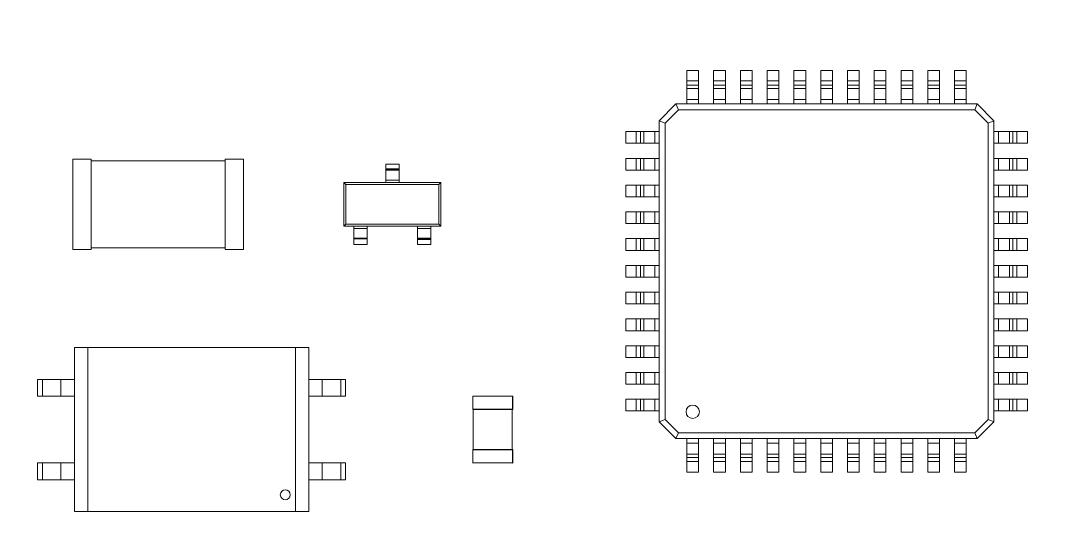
# Model space of a CAD drawing. Header units: millimetres. Extents: x 77 to 206, y 51 to 135.
# Drawn here: x 100.79 to 116.09, y 63.09 to 70.72 of the extents above; entities that cross this region are included whole.
import ezdxf

# ---------------------------------------------------------------- set-up
doc = ezdxf.new("R2010")
doc.units = ezdxf.units.MM

msp = doc.modelspace()

# ---------------------------------------------------------------- hatches: boundary and pattern name
at = {"linetype": 'Continuous', "lineweight": 0}
h = msp.add_hatch(dxfattribs=at)
h.set_pattern_fill('ANSI38', style=0)
edge = h.paths.add_edge_path(flags=0)
edge.add_line((107.849, 95.968), (77.099, 95.968))
edge.add_line((77.099, 95.968), (77.099, 50.968))
edge.add_line((77.099, 50.968), (138.599, 50.968))
edge.add_line((138.599, 50.968), (138.599, 65.877))
edge.add_spline(control_points=[(138.599, 65.877), (138.362, 66.357), (138.112, 66.838), (137.849, 67.319)], knot_values=[0.64695, 0.64695, 0.64695, 0.64695, 0.653933, 0.653933, 0.653933, 0.653933], weights=[1, 1, 1, 1], degree=3, periodic=0)
edge.add_line((137.849, 67.319), (137.849, 54.29))
edge.add_arc((136.349, 52.968), 2, 41.4096, 218.6822)
edge.add_line((134.787, 51.718), (80.91, 51.718))
edge.add_arc((79.349, 52.968), 2, 321.3178, 498.5904)
edge.add_line((77.849, 54.29), (77.849, 92.645))
edge.add_arc((79.349, 93.968), 2, 221.4096, 398.6822)
edge.add_line((80.91, 95.218), (109.041, 95.218))
edge.add_spline(control_points=[(109.041, 95.218), (108.645, 95.47), (108.247, 95.72), (107.849, 95.968)], knot_values=[0.797767, 0.797767, 0.797767, 0.797767, 0.802379, 0.802379, 0.802379, 0.802379], weights=[1, 1, 1, 1], degree=3, periodic=0)
edge = h.paths.add_edge_path(flags=0)
edge.add_arc((79.349, 93.968), 0.8, 0, 360)
edge = h.paths.add_edge_path(flags=0)
edge.add_arc((136.349, 52.968), 0.8, 0, 360)
edge = h.paths.add_edge_path(flags=0)
edge.add_arc((79.349, 52.968), 0.8, 0, 360)

# ---------------------------------------------------------------- linework, layer by layer
at = {"color": 7, "linetype": 'Continuous', "lineweight": 15}
for p, q in [((110.924, 69.968), (110.749, 69.968)), ((110.749, 69.812), (110.749, 69.968)), ((110.924, 69.812), (110.924, 69.968)), ((111.324, 69.968), (111.149, 69.968)), ((111.149, 69.812), (111.149, 69.968)), ((111.324, 69.812), (111.324, 69.968)), ((111.724, 69.968), (111.549, 69.968)), ((111.549, 69.812), (111.549, 69.968)), ((111.724, 69.812), (111.724, 69.968)), ((112.124, 69.968), (111.949, 69.968)), ((111.949, 69.812), (111.949, 69.968)), ((112.124, 69.812), (112.124, 69.968)), ((112.524, 69.968), (112.349, 69.968)), ((112.349, 69.812), (112.349, 69.968)), ((112.524, 69.812), (112.524, 69.968)), ((112.924, 69.968), (112.749, 69.968)), ((112.749, 69.812), (112.749, 69.968)), ((112.924, 69.812), (112.924, 69.968)), ((113.324, 69.968), (113.149, 69.968)), ((113.149, 69.812), (113.149, 69.968)), ((113.324, 69.812), (113.324, 69.968)), ((113.724, 69.968), (113.549, 69.968)), ((113.549, 69.812), (113.549, 69.968)), ((113.724, 69.812), (113.724, 69.968)), ((114.124, 69.968), (113.949, 69.968)), ((113.949, 69.812), (113.949, 69.968)), ((114.124, 69.812), (114.124, 69.968)), ((114.524, 69.968), (114.349, 69.968)), ((114.349, 69.812), (114.349, 69.968)), ((114.524, 69.812), (114.524, 69.968)), ((114.924, 69.968), (114.749, 69.968)), ((114.749, 69.812), (114.749, 69.968)), ((114.924, 69.812), (114.924, 69.968)), ((110.924, 69.812), (110.749, 69.812)), ((110.749, 69.749), (110.749, 69.812)), ((110.924, 69.749), (110.924, 69.812)), ((111.324, 69.812), (111.149, 69.812)), ((111.149, 69.749), (111.149, 69.812)), ((111.324, 69.749), (111.324, 69.812)), ((111.724, 69.812), (111.549, 69.812)), ((111.549, 69.749), (111.549, 69.812)), ((111.724, 69.749), (111.724, 69.812)), ((112.124, 69.812), (111.949, 69.812)), ((111.949, 69.749), (111.949, 69.812)), ((112.124, 69.749), (112.124, 69.812)), ((112.524, 69.812), (112.349, 69.812)), ((112.349, 69.749), (112.349, 69.812)), ((112.524, 69.749), (112.524, 69.812)), ((112.924, 69.812), (112.749, 69.812)), ((112.749, 69.749), (112.749, 69.812)), ((112.924, 69.749), (112.924, 69.812)), ((113.324, 69.812), (113.149, 69.812)), ((113.149, 69.749), (113.149, 69.812)), ((113.324, 69.749), (113.324, 69.812)), ((113.724, 69.812), (113.549, 69.812)), ((113.549, 69.749), (113.549, 69.812)), ((113.724, 69.749), (113.724, 69.812)), ((114.124, 69.812), (113.949, 69.812)), ((113.949, 69.749), (113.949, 69.812)), ((114.124, 69.749), (114.124, 69.812)), ((114.524, 69.812), (114.349, 69.812)), ((114.349, 69.749), (114.349, 69.812)), ((114.524, 69.749), (114.524, 69.812)), ((114.924, 69.812), (114.749, 69.812)), ((114.749, 69.749), (114.749, 69.812)), ((114.924, 69.749), (114.924, 69.812)), ((110.924, 69.749), (110.749, 69.749)), ((110.749, 69.699), (110.749, 69.749)), ((110.924, 69.699), (110.749, 69.699)), ((110.749, 69.536), (110.749, 69.699)), ((110.924, 69.699), (110.924, 69.749)), ((110.924, 69.536), (110.924, 69.699)), ((111.324, 69.749), (111.149, 69.749)), ((111.149, 69.699), (111.149, 69.749)), ((111.324, 69.699), (111.149, 69.699)), ((111.149, 69.536), (111.149, 69.699)), ((111.324, 69.699), (111.324, 69.749)), ((111.324, 69.536), (111.324, 69.699)), ((111.724, 69.749), (111.549, 69.749)), ((111.549, 69.699), (111.549, 69.749)), ((111.724, 69.699), (111.549, 69.699)), ((111.549, 69.536), (111.549, 69.699)), ((111.724, 69.699), (111.724, 69.749)), ((111.724, 69.536), (111.724, 69.699)), ((112.124, 69.749), (111.949, 69.749)), ((111.949, 69.699), (111.949, 69.749)), ((112.124, 69.699), (111.949, 69.699)), ((111.949, 69.536), (111.949, 69.699)), ((112.124, 69.699), (112.124, 69.749)), ((112.124, 69.536), (112.124, 69.699)), ((112.524, 69.749), (112.349, 69.749)), ((112.349, 69.699), (112.349, 69.749)), ((112.524, 69.699), (112.349, 69.699)), ((112.349, 69.536), (112.349, 69.699)), ((112.524, 69.699), (112.524, 69.749)), ((112.524, 69.536), (112.524, 69.699)), ((112.924, 69.749), (112.749, 69.749)), ((112.749, 69.699), (112.749, 69.749)), ((112.924, 69.699), (112.749, 69.699)), ((112.749, 69.536), (112.749, 69.699)), ((112.924, 69.699), (112.924, 69.749)), ((112.924, 69.536), (112.924, 69.699)), ((113.324, 69.749), (113.149, 69.749)), ((113.149, 69.699), (113.149, 69.749)), ((113.324, 69.699), (113.149, 69.699)), ((113.149, 69.536), (113.149, 69.699)), ((113.324, 69.699), (113.324, 69.749)), ((113.324, 69.536), (113.324, 69.699)), ((113.724, 69.749), (113.549, 69.749)), ((113.549, 69.699), (113.549, 69.749)), ((113.724, 69.699), (113.549, 69.699)), ((113.549, 69.536), (113.549, 69.699)), ((113.724, 69.699), (113.724, 69.749)), ((113.724, 69.536), (113.724, 69.699)), ((114.124, 69.749), (113.949, 69.749)), ((113.949, 69.699), (113.949, 69.749)), ((114.124, 69.699), (113.949, 69.699)), ((113.949, 69.536), (113.949, 69.699)), ((114.124, 69.699), (114.124, 69.749)), ((114.124, 69.536), (114.124, 69.699)), ((114.524, 69.749), (114.349, 69.749)), ((114.349, 69.699), (114.349, 69.749)), ((114.524, 69.699), (114.349, 69.699)), ((114.349, 69.536), (114.349, 69.699)), ((114.524, 69.699), (114.524, 69.749)), ((114.524, 69.536), (114.524, 69.699)), ((114.924, 69.749), (114.749, 69.749)), ((114.749, 69.699), (114.749, 69.749)), ((114.924, 69.699), (114.749, 69.699)), ((114.749, 69.536), (114.749, 69.699)), ((114.924, 69.699), (114.924, 69.749)), ((114.924, 69.536), (114.924, 69.699)), ((110.336, 69.218), (110.586, 69.468)), ((110.622, 69.381), (110.586, 69.468)), ((110.586, 69.468), (115.086, 69.468)), ((110.924, 69.536), (110.749, 69.536)), ((110.749, 69.468), (110.749, 69.536)), ((110.924, 69.468), (110.924, 69.536)), ((111.324, 69.536), (111.149, 69.536)), ((111.149, 69.468), (111.149, 69.536)), ((111.324, 69.468), (111.324, 69.536)), ((111.724, 69.536), (111.549, 69.536)), ((111.549, 69.468), (111.549, 69.536)), ((111.724, 69.468), (111.724, 69.536)), ((112.124, 69.536), (111.949, 69.536)), ((111.949, 69.468), (111.949, 69.536)), ((112.124, 69.468), (112.124, 69.536)), ((112.524, 69.536), (112.349, 69.536)), ((112.349, 69.468), (112.349, 69.536)), ((112.524, 69.468), (112.524, 69.536)), ((112.924, 69.536), (112.749, 69.536)), ((112.749, 69.468), (112.749, 69.536)), ((112.924, 69.468), (112.924, 69.536)), ((113.324, 69.536), (113.149, 69.536)), ((113.149, 69.468), (113.149, 69.536)), ((113.324, 69.468), (113.324, 69.536)), ((113.724, 69.536), (113.549, 69.536)), ((113.549, 69.468), (113.549, 69.536)), ((113.724, 69.468), (113.724, 69.536)), ((114.124, 69.536), (113.949, 69.536)), ((113.949, 69.468), (113.949, 69.536)), ((114.124, 69.468), (114.124, 69.536)), ((114.524, 69.536), (114.349, 69.536)), ((114.349, 69.468), (114.349, 69.536)), ((114.524, 69.468), (114.524, 69.536)), ((114.924, 69.536), (114.749, 69.536)), ((114.749, 69.468), (114.749, 69.536)), ((114.924, 69.468), (114.924, 69.536)), ((115.05, 69.381), (115.086, 69.468)), ((115.086, 69.468), (115.336, 69.218)), ((110.622, 69.381), (110.423, 69.182)), ((115.05, 69.381), (110.622, 69.381)), ((115.25, 69.182), (115.05, 69.381)), ((110.423, 69.182), (110.336, 69.218)), ((110.336, 64.718), (110.336, 69.218)), ((110.423, 69.182), (110.423, 64.753)), ((115.336, 69.218), (115.25, 69.182)), ((115.25, 64.753), (115.25, 69.182)), ((115.336, 69.218), (115.336, 64.718)), ((109.836, 68.88), (109.836, 69.055)), ((109.992, 69.055), (109.836, 69.055)), ((109.992, 68.88), (109.992, 69.055)), ((110.054, 69.055), (109.992, 69.055)), ((110.054, 68.88), (110.054, 69.055)), ((110.104, 69.055), (110.054, 69.055)), ((110.104, 68.88), (110.104, 69.055)), ((110.268, 69.055), (110.104, 69.055)), ((110.268, 68.88), (110.268, 69.055)), ((110.336, 69.055), (110.268, 69.055)), ((115.336, 69.055), (115.404, 69.055)), ((115.404, 68.88), (115.404, 69.055)), ((115.404, 69.055), (115.568, 69.055)), ((115.568, 68.88), (115.568, 69.055)), ((115.568, 69.055), (115.618, 69.055)), ((115.618, 68.88), (115.618, 69.055)), ((115.618, 69.055), (115.681, 69.055)), ((115.681, 68.88), (115.681, 69.055)), ((115.681, 69.055), (115.836, 69.055)), ((115.836, 68.88), (115.836, 69.055)), ((109.992, 68.88), (109.836, 68.88)), ((110.054, 68.88), (109.992, 68.88)), ((110.104, 68.88), (110.054, 68.88)), ((110.268, 68.88), (110.104, 68.88)), ((110.336, 68.88), (110.268, 68.88)), ((115.336, 68.88), (115.404, 68.88)), ((115.404, 68.88), (115.568, 68.88)), ((115.568, 68.88), (115.618, 68.88)), ((115.618, 68.88), (115.681, 68.88)), ((115.681, 68.88), (115.836, 68.88)), ((101.849, 68.643), (101.574, 68.643)), ((101.574, 67.293), (101.574, 68.643)), ((101.849, 67.293), (101.849, 68.643)), ((103.849, 68.618), (101.849, 68.618)), ((104.124, 68.643), (103.849, 68.643)), ((103.849, 68.643), (103.849, 67.293)), ((104.124, 68.643), (104.124, 67.293)), ((106.449, 68.568), (106.249, 68.568)), ((106.249, 68.5), (106.249, 68.568)), ((106.449, 68.5), (106.449, 68.568)), ((109.836, 68.48), (109.836, 68.655)), ((109.992, 68.655), (109.836, 68.655)), ((109.992, 68.48), (109.992, 68.655)), ((110.054, 68.655), (109.992, 68.655)), ((110.054, 68.48), (110.054, 68.655)), ((110.104, 68.655), (110.054, 68.655)), ((110.104, 68.48), (110.104, 68.655)), ((110.268, 68.655), (110.104, 68.655)), ((110.268, 68.48), (110.268, 68.655)), ((110.336, 68.655), (110.268, 68.655)), ((115.336, 68.655), (115.404, 68.655)), ((115.404, 68.48), (115.404, 68.655)), ((115.404, 68.655), (115.568, 68.655)), ((115.568, 68.48), (115.568, 68.655)), ((115.568, 68.655), (115.618, 68.655)), ((115.618, 68.48), (115.618, 68.655)), ((115.618, 68.655), (115.681, 68.655)), ((115.681, 68.48), (115.681, 68.655)), ((115.681, 68.655), (115.836, 68.655)), ((115.836, 68.48), (115.836, 68.655)), ((106.249, 68.5), (106.449, 68.5)), ((106.249, 68.49), (106.249, 68.5)), ((106.449, 68.49), (106.249, 68.49)), ((106.249, 68.477), (106.249, 68.49)), ((106.449, 68.477), (106.249, 68.477)), ((106.249, 68.33), (106.249, 68.477)), ((106.449, 68.5), (106.449, 68.49)), ((106.449, 68.477), (106.449, 68.49)), ((106.449, 68.33), (106.449, 68.477)), ((109.992, 68.48), (109.836, 68.48)), ((110.054, 68.48), (109.992, 68.48)), ((110.104, 68.48), (110.054, 68.48)), ((110.268, 68.48), (110.104, 68.48)), ((110.336, 68.48), (110.268, 68.48)), ((115.336, 68.48), (115.404, 68.48)), ((115.404, 68.48), (115.568, 68.48)), ((115.568, 68.48), (115.618, 68.48)), ((115.618, 68.48), (115.681, 68.48)), ((115.681, 68.48), (115.836, 68.48)), ((105.624, 67.643), (105.624, 68.293)), ((105.654, 68.262), (105.624, 68.293)), ((105.624, 68.293), (107.074, 68.293)), ((105.654, 68.262), (105.654, 67.673)), ((107.043, 68.262), (105.654, 68.262)), ((106.449, 68.33), (106.249, 68.33)), ((106.249, 68.293), (106.249, 68.33)), ((106.449, 68.293), (106.449, 68.33)), ((107.043, 68.262), (107.074, 68.293)), ((107.043, 67.673), (107.043, 68.262)), ((107.074, 68.293), (107.074, 67.643)), ((109.836, 68.08), (109.836, 68.255)), ((109.992, 68.255), (109.836, 68.255)), ((109.992, 68.08), (109.992, 68.255)), ((110.054, 68.255), (109.992, 68.255)), ((110.054, 68.08), (110.054, 68.255)), ((110.104, 68.255), (110.054, 68.255)), ((110.104, 68.08), (110.104, 68.255)), ((110.268, 68.255), (110.104, 68.255)), ((110.268, 68.08), (110.268, 68.255)), ((110.336, 68.255), (110.268, 68.255)), ((115.336, 68.255), (115.404, 68.255)), ((115.404, 68.08), (115.404, 68.255)), ((115.404, 68.255), (115.568, 68.255)), ((115.568, 68.08), (115.568, 68.255)), ((115.568, 68.255), (115.618, 68.255)), ((115.618, 68.08), (115.618, 68.255)), ((115.618, 68.255), (115.681, 68.255)), ((115.681, 68.08), (115.681, 68.255)), ((115.681, 68.255), (115.836, 68.255)), ((115.836, 68.08), (115.836, 68.255)), ((109.992, 68.08), (109.836, 68.08)), ((110.054, 68.08), (109.992, 68.08)), ((110.104, 68.08), (110.054, 68.08)), ((110.268, 68.08), (110.104, 68.08)), ((110.336, 68.08), (110.268, 68.08)), ((115.336, 68.08), (115.404, 68.08)), ((115.404, 68.08), (115.568, 68.08)), ((115.568, 68.08), (115.618, 68.08)), ((115.618, 68.08), (115.681, 68.08)), ((115.681, 68.08), (115.836, 68.08)), ((109.836, 67.68), (109.836, 67.855)), ((109.992, 67.855), (109.836, 67.855)), ((109.992, 67.68), (109.992, 67.855)), ((110.054, 67.855), (109.992, 67.855)), ((110.054, 67.68), (110.054, 67.855)), ((110.104, 67.855), (110.054, 67.855)), ((110.104, 67.68), (110.104, 67.855)), ((110.268, 67.855), (110.104, 67.855)), ((110.268, 67.68), (110.268, 67.855)), ((110.336, 67.855), (110.268, 67.855)), ((115.336, 67.855), (115.404, 67.855)), ((115.404, 67.68), (115.404, 67.855)), ((115.404, 67.855), (115.568, 67.855)), ((115.568, 67.68), (115.568, 67.855)), ((115.568, 67.855), (115.618, 67.855)), ((115.618, 67.68), (115.618, 67.855)), ((115.618, 67.855), (115.681, 67.855)), ((115.681, 67.68), (115.681, 67.855)), ((115.681, 67.855), (115.836, 67.855)), ((115.836, 67.68), (115.836, 67.855)), ((105.624, 67.643), (105.654, 67.673)), ((107.074, 67.643), (105.624, 67.643)), ((105.654, 67.673), (107.043, 67.673)), ((105.774, 67.643), (105.774, 67.609)), ((105.974, 67.643), (105.974, 67.609)), ((106.724, 67.643), (106.724, 67.609)), ((106.924, 67.643), (106.924, 67.609)), ((107.074, 67.643), (107.043, 67.673)), ((109.992, 67.68), (109.836, 67.68)), ((110.054, 67.68), (109.992, 67.68)), ((110.104, 67.68), (110.054, 67.68)), ((110.268, 67.68), (110.104, 67.68)), ((110.336, 67.68), (110.268, 67.68)), ((115.336, 67.68), (115.404, 67.68)), ((115.404, 67.68), (115.568, 67.68)), ((115.568, 67.68), (115.618, 67.68)), ((115.618, 67.68), (115.681, 67.68)), ((115.681, 67.68), (115.836, 67.68)), ((105.774, 67.609), (105.974, 67.609)), ((105.774, 67.609), (105.774, 67.46)), ((105.974, 67.609), (105.974, 67.46)), ((106.924, 67.609), (106.724, 67.609)), ((106.724, 67.609), (106.724, 67.46)), ((106.924, 67.609), (106.924, 67.46)), ((105.774, 67.46), (105.974, 67.46)), ((105.774, 67.46), (105.774, 67.451)), ((105.774, 67.451), (105.974, 67.451)), ((105.774, 67.451), (105.774, 67.368)), ((105.774, 67.368), (105.974, 67.368)), ((105.974, 67.46), (105.974, 67.451)), ((105.974, 67.451), (105.974, 67.368)), ((106.924, 67.46), (106.724, 67.46)), ((106.724, 67.46), (106.724, 67.452)), ((106.724, 67.452), (106.924, 67.452)), ((106.724, 67.442), (106.724, 67.452)), ((106.924, 67.442), (106.724, 67.442)), ((106.724, 67.442), (106.724, 67.368)), ((106.924, 67.368), (106.724, 67.368)), ((106.924, 67.46), (106.924, 67.452)), ((106.924, 67.452), (106.924, 67.442)), ((106.924, 67.442), (106.924, 67.368)), ((109.836, 67.28), (109.836, 67.455)), ((109.992, 67.455), (109.836, 67.455)), ((109.992, 67.28), (109.992, 67.455)), ((110.054, 67.455), (109.992, 67.455)), ((110.054, 67.28), (110.054, 67.455)), ((110.104, 67.455), (110.054, 67.455)), ((110.104, 67.28), (110.104, 67.455)), ((110.268, 67.455), (110.104, 67.455)), ((110.268, 67.28), (110.268, 67.455)), ((110.336, 67.455), (110.268, 67.455)), ((115.336, 67.455), (115.404, 67.455)), ((115.404, 67.28), (115.404, 67.455)), ((115.404, 67.455), (115.568, 67.455)), ((115.568, 67.28), (115.568, 67.455)), ((115.568, 67.455), (115.618, 67.455)), ((115.618, 67.28), (115.618, 67.455)), ((115.618, 67.455), (115.681, 67.455)), ((115.681, 67.28), (115.681, 67.455)), ((115.681, 67.455), (115.836, 67.455)), ((115.836, 67.28), (115.836, 67.455)), ((101.574, 67.293), (101.849, 67.293)), ((101.849, 67.318), (103.849, 67.318)), ((103.849, 67.293), (104.124, 67.293)), ((109.992, 67.28), (109.836, 67.28)), ((110.054, 67.28), (109.992, 67.28)), ((110.104, 67.28), (110.054, 67.28)), ((110.268, 67.28), (110.104, 67.28)), ((110.336, 67.28), (110.268, 67.28)), ((115.336, 67.28), (115.404, 67.28)), ((115.404, 67.28), (115.568, 67.28)), ((115.568, 67.28), (115.618, 67.28)), ((115.618, 67.28), (115.681, 67.28)), ((115.681, 67.28), (115.836, 67.28)), ((109.836, 66.88), (109.836, 67.055)), ((109.992, 67.055), (109.836, 67.055)), ((109.992, 66.88), (109.992, 67.055)), ((110.054, 67.055), (109.992, 67.055)), ((110.054, 66.88), (110.054, 67.055)), ((110.104, 67.055), (110.054, 67.055)), ((110.104, 66.88), (110.104, 67.055)), ((110.268, 67.055), (110.104, 67.055)), ((110.268, 66.88), (110.268, 67.055)), ((110.336, 67.055), (110.268, 67.055)), ((115.336, 67.055), (115.404, 67.055)), ((115.404, 66.88), (115.404, 67.055)), ((115.404, 67.055), (115.568, 67.055)), ((115.568, 66.88), (115.568, 67.055)), ((115.568, 67.055), (115.618, 67.055)), ((115.618, 66.88), (115.618, 67.055)), ((115.618, 67.055), (115.681, 67.055)), ((115.681, 66.88), (115.681, 67.055)), ((115.681, 67.055), (115.836, 67.055)), ((115.836, 66.88), (115.836, 67.055)), ((109.992, 66.88), (109.836, 66.88)), ((110.054, 66.88), (109.992, 66.88)), ((110.104, 66.88), (110.054, 66.88)), ((110.268, 66.88), (110.104, 66.88)), ((110.336, 66.88), (110.268, 66.88)), ((115.336, 66.88), (115.404, 66.88)), ((115.404, 66.88), (115.568, 66.88)), ((115.568, 66.88), (115.618, 66.88)), ((115.618, 66.88), (115.681, 66.88)), ((115.681, 66.88), (115.836, 66.88)), ((109.836, 66.48), (109.836, 66.655)), ((109.992, 66.655), (109.836, 66.655)), ((109.992, 66.48), (109.992, 66.655)), ((110.054, 66.655), (109.992, 66.655)), ((110.054, 66.48), (110.054, 66.655)), ((110.104, 66.655), (110.054, 66.655)), ((110.104, 66.48), (110.104, 66.655)), ((110.268, 66.655), (110.104, 66.655)), ((110.268, 66.48), (110.268, 66.655)), ((110.336, 66.655), (110.268, 66.655)), ((115.336, 66.655), (115.404, 66.655)), ((115.404, 66.48), (115.404, 66.655)), ((115.404, 66.655), (115.568, 66.655)), ((115.568, 66.48), (115.568, 66.655)), ((115.568, 66.655), (115.618, 66.655)), ((115.618, 66.48), (115.618, 66.655)), ((115.618, 66.655), (115.681, 66.655)), ((115.681, 66.48), (115.681, 66.655)), ((115.681, 66.655), (115.836, 66.655)), ((115.836, 66.48), (115.836, 66.655)), ((109.992, 66.48), (109.836, 66.48)), ((110.054, 66.48), (109.992, 66.48)), ((110.104, 66.48), (110.054, 66.48)), ((110.268, 66.48), (110.104, 66.48)), ((110.336, 66.48), (110.268, 66.48)), ((115.336, 66.48), (115.404, 66.48)), ((115.404, 66.48), (115.568, 66.48)), ((115.568, 66.48), (115.618, 66.48)), ((115.618, 66.48), (115.681, 66.48)), ((115.681, 66.48), (115.836, 66.48)), ((109.836, 66.08), (109.836, 66.255)), ((109.992, 66.255), (109.836, 66.255)), ((109.992, 66.08), (109.992, 66.255)), ((110.054, 66.255), (109.992, 66.255)), ((110.054, 66.08), (110.054, 66.255)), ((110.104, 66.255), (110.054, 66.255)), ((110.104, 66.08), (110.104, 66.255)), ((110.268, 66.255), (110.104, 66.255)), ((110.268, 66.08), (110.268, 66.255)), ((110.336, 66.255), (110.268, 66.255)), ((115.336, 66.255), (115.404, 66.255)), ((115.404, 66.08), (115.404, 66.255)), ((115.404, 66.255), (115.568, 66.255)), ((115.568, 66.08), (115.568, 66.255)), ((115.568, 66.255), (115.618, 66.255)), ((115.618, 66.08), (115.618, 66.255)), ((115.618, 66.255), (115.681, 66.255)), ((115.681, 66.08), (115.681, 66.255)), ((115.681, 66.255), (115.836, 66.255)), ((115.836, 66.08), (115.836, 66.255)), ((109.992, 66.08), (109.836, 66.08)), ((110.054, 66.08), (109.992, 66.08)), ((110.104, 66.08), (110.054, 66.08)), ((110.268, 66.08), (110.104, 66.08)), ((110.336, 66.08), (110.268, 66.08)), ((115.336, 66.08), (115.404, 66.08)), ((115.404, 66.08), (115.568, 66.08)), ((115.568, 66.08), (115.618, 66.08)), ((115.618, 66.08), (115.681, 66.08)), ((115.681, 66.08), (115.836, 66.08)), ((101.599, 63.378), (101.599, 65.828)), ((101.599, 65.828), (101.799, 65.828)), ((101.799, 65.828), (101.799, 63.378)), ((104.899, 65.828), (101.799, 65.828)), ((104.899, 63.378), (104.899, 65.828)), ((104.899, 65.828), (105.099, 65.828)), ((105.099, 65.828), (105.099, 63.378)), ((109.836, 65.68), (109.836, 65.855)), ((109.992, 65.855), (109.836, 65.855)), ((109.992, 65.68), (109.992, 65.855)), ((110.054, 65.855), (109.992, 65.855)), ((110.054, 65.68), (110.054, 65.855)), ((110.104, 65.855), (110.054, 65.855)), ((110.104, 65.68), (110.104, 65.855)), ((110.268, 65.855), (110.104, 65.855)), ((110.268, 65.68), (110.268, 65.855)), ((110.336, 65.855), (110.268, 65.855)), ((115.336, 65.855), (115.404, 65.855)), ((115.404, 65.68), (115.404, 65.855)), ((115.404, 65.855), (115.568, 65.855)), ((115.568, 65.68), (115.568, 65.855)), ((115.568, 65.855), (115.618, 65.855)), ((115.618, 65.68), (115.618, 65.855)), ((115.618, 65.855), (115.681, 65.855)), ((115.681, 65.68), (115.681, 65.855)), ((115.681, 65.855), (115.836, 65.855)), ((115.836, 65.68), (115.836, 65.855)), ((109.992, 65.68), (109.836, 65.68)), ((110.054, 65.68), (109.992, 65.68)), ((110.104, 65.68), (110.054, 65.68)), ((110.268, 65.68), (110.104, 65.68)), ((110.336, 65.68), (110.268, 65.68)), ((115.336, 65.68), (115.404, 65.68)), ((115.404, 65.68), (115.568, 65.68)), ((115.568, 65.68), (115.618, 65.68)), ((115.618, 65.68), (115.681, 65.68)), ((115.681, 65.68), (115.836, 65.68)), ((101.049, 65.353), (101.049, 65.103)), ((101.121, 65.353), (101.049, 65.353)), ((101.121, 65.353), (101.121, 65.103)), ((101.396, 65.353), (101.121, 65.353)), ((101.396, 65.353), (101.396, 65.103)), ((101.599, 65.353), (101.396, 65.353)), ((105.099, 65.353), (105.302, 65.353)), ((105.302, 65.353), (105.302, 65.103)), ((105.302, 65.353), (105.577, 65.353)), ((105.577, 65.103), (105.577, 65.353)), ((105.577, 65.353), (105.649, 65.353)), ((105.649, 65.353), (105.649, 65.103)), ((109.836, 65.28), (109.836, 65.455)), ((109.992, 65.455), (109.836, 65.455)), ((109.992, 65.28), (109.992, 65.455)), ((110.054, 65.455), (109.992, 65.455)), ((110.054, 65.28), (110.054, 65.455)), ((110.104, 65.455), (110.054, 65.455)), ((110.104, 65.28), (110.104, 65.455)), ((110.268, 65.455), (110.104, 65.455)), ((110.268, 65.28), (110.268, 65.455)), ((110.336, 65.455), (110.268, 65.455)), ((115.336, 65.455), (115.404, 65.455)), ((115.404, 65.28), (115.404, 65.455)), ((115.404, 65.455), (115.568, 65.455)), ((115.568, 65.28), (115.568, 65.455)), ((115.568, 65.455), (115.618, 65.455)), ((115.618, 65.28), (115.618, 65.455)), ((115.618, 65.455), (115.681, 65.455)), ((115.681, 65.28), (115.681, 65.455)), ((115.681, 65.455), (115.836, 65.455)), ((115.836, 65.28), (115.836, 65.455)), ((109.992, 65.28), (109.836, 65.28)), ((110.054, 65.28), (109.992, 65.28)), ((110.104, 65.28), (110.054, 65.28)), ((110.268, 65.28), (110.104, 65.28)), ((110.336, 65.28), (110.268, 65.28)), ((115.336, 65.28), (115.404, 65.28)), ((115.404, 65.28), (115.568, 65.28)), ((115.568, 65.28), (115.618, 65.28)), ((115.618, 65.28), (115.681, 65.28)), ((115.681, 65.28), (115.836, 65.28)), ((101.121, 65.103), (101.049, 65.103)), ((101.396, 65.103), (101.121, 65.103)), ((101.599, 65.103), (101.396, 65.103)), ((105.099, 65.103), (105.302, 65.103)), ((105.302, 65.103), (105.577, 65.103)), ((105.577, 65.103), (105.649, 65.103)), ((107.549, 64.905), (107.549, 65.1)), ((107.549, 65.1), (107.551, 65.1)), ((107.551, 65.1), (107.551, 65.103)), ((107.551, 65.103), (108.146, 65.103)), ((108.146, 65.1), (107.551, 65.1)), ((107.551, 65.1), (107.551, 64.905)), ((108.146, 65.1), (108.146, 65.103)), ((108.146, 65.1), (108.149, 65.1)), ((108.146, 64.905), (108.146, 65.1)), ((108.149, 65.1), (108.149, 64.905)), ((109.836, 64.88), (109.836, 65.055)), ((109.992, 65.055), (109.836, 65.055)), ((109.992, 64.88), (109.992, 65.055)), ((110.054, 65.055), (109.992, 65.055)), ((110.054, 64.88), (110.054, 65.055)), ((110.104, 65.055), (110.054, 65.055)), ((110.104, 64.88), (110.104, 65.055)), ((110.268, 65.055), (110.104, 65.055)), ((110.268, 64.88), (110.268, 65.055)), ((110.336, 65.055), (110.268, 65.055)), ((115.336, 65.055), (115.404, 65.055)), ((115.404, 64.88), (115.404, 65.055)), ((115.404, 65.055), (115.568, 65.055)), ((115.568, 64.88), (115.568, 65.055)), ((115.568, 65.055), (115.618, 65.055)), ((115.618, 64.88), (115.618, 65.055)), ((115.618, 65.055), (115.681, 65.055)), ((115.681, 64.88), (115.681, 65.055)), ((115.681, 65.055), (115.836, 65.055)), ((115.836, 64.88), (115.836, 65.055)), ((107.549, 64.905), (107.551, 64.905)), ((107.551, 64.903), (107.551, 64.905)), ((107.551, 64.905), (108.146, 64.905)), ((108.146, 64.903), (107.551, 64.903)), ((107.556, 64.303), (107.556, 64.903)), ((108.141, 64.903), (108.141, 64.303)), ((108.146, 64.905), (108.149, 64.905)), ((108.146, 64.903), (108.146, 64.905)), ((109.992, 64.88), (109.836, 64.88)), ((110.054, 64.88), (109.992, 64.88)), ((110.104, 64.88), (110.054, 64.88)), ((110.268, 64.88), (110.104, 64.88)), ((110.336, 64.88), (110.268, 64.88)), ((115.336, 64.88), (115.404, 64.88)), ((115.404, 64.88), (115.568, 64.88)), ((115.568, 64.88), (115.618, 64.88)), ((115.618, 64.88), (115.681, 64.88)), ((115.681, 64.88), (115.836, 64.88)), ((110.423, 64.753), (110.336, 64.718)), ((110.423, 64.753), (110.622, 64.554)), ((115.05, 64.554), (115.25, 64.753)), ((115.336, 64.718), (115.25, 64.753)), ((110.586, 64.468), (110.336, 64.718)), ((115.336, 64.718), (115.086, 64.468)), ((110.586, 64.468), (110.622, 64.554)), ((115.086, 64.468), (110.586, 64.468)), ((110.622, 64.554), (115.05, 64.554)), ((110.749, 64.468), (110.749, 64.399)), ((110.924, 64.468), (110.924, 64.399)), ((111.149, 64.468), (111.149, 64.399)), ((111.324, 64.468), (111.324, 64.399)), ((111.549, 64.468), (111.549, 64.399)), ((111.724, 64.468), (111.724, 64.399)), ((111.949, 64.468), (111.949, 64.399)), ((112.124, 64.468), (112.124, 64.399)), ((112.349, 64.468), (112.349, 64.399)), ((112.524, 64.468), (112.524, 64.399)), ((112.749, 64.468), (112.749, 64.399)), ((112.924, 64.468), (112.924, 64.399)), ((113.149, 64.468), (113.149, 64.399)), ((113.324, 64.468), (113.324, 64.399)), ((113.549, 64.468), (113.549, 64.399)), ((113.724, 64.468), (113.724, 64.399)), ((113.949, 64.468), (113.949, 64.399)), ((114.124, 64.468), (114.124, 64.399)), ((114.349, 64.468), (114.349, 64.399)), ((114.524, 64.468), (114.524, 64.399)), ((114.749, 64.468), (114.749, 64.399)), ((114.924, 64.468), (114.924, 64.399)), ((115.086, 64.468), (115.05, 64.554)), ((107.549, 64.105), (107.549, 64.3)), ((107.551, 64.3), (107.549, 64.3)), ((107.551, 64.3), (107.551, 64.303)), ((107.551, 64.303), (108.146, 64.303)), ((107.551, 64.3), (107.551, 64.105)), ((108.146, 64.3), (107.551, 64.3)), ((108.146, 64.3), (108.146, 64.303)), ((108.146, 64.105), (108.146, 64.3)), ((108.146, 64.3), (108.149, 64.3)), ((108.149, 64.3), (108.149, 64.105)), ((110.924, 64.399), (110.749, 64.399)), ((110.749, 64.399), (110.749, 64.236)), ((110.924, 64.399), (110.924, 64.236)), ((111.324, 64.399), (111.149, 64.399)), ((111.149, 64.399), (111.149, 64.236)), ((111.324, 64.399), (111.324, 64.236)), ((111.724, 64.399), (111.549, 64.399)), ((111.549, 64.399), (111.549, 64.236)), ((111.724, 64.399), (111.724, 64.236)), ((112.124, 64.399), (111.949, 64.399)), ((111.949, 64.399), (111.949, 64.236)), ((112.124, 64.399), (112.124, 64.236)), ((112.524, 64.399), (112.349, 64.399)), ((112.349, 64.399), (112.349, 64.236)), ((112.524, 64.399), (112.524, 64.236)), ((112.924, 64.399), (112.749, 64.399)), ((112.749, 64.399), (112.749, 64.236)), ((112.924, 64.399), (112.924, 64.236)), ((113.324, 64.399), (113.149, 64.399)), ((113.149, 64.399), (113.149, 64.236)), ((113.324, 64.399), (113.324, 64.236)), ((113.724, 64.399), (113.549, 64.399)), ((113.549, 64.399), (113.549, 64.236)), ((113.724, 64.399), (113.724, 64.236)), ((114.124, 64.399), (113.949, 64.399)), ((113.949, 64.399), (113.949, 64.236)), ((114.124, 64.399), (114.124, 64.236)), ((114.524, 64.399), (114.349, 64.399)), ((114.349, 64.399), (114.349, 64.236)), ((114.524, 64.399), (114.524, 64.236)), ((114.924, 64.399), (114.749, 64.399)), ((114.749, 64.399), (114.749, 64.236)), ((114.924, 64.399), (114.924, 64.236)), ((110.924, 64.236), (110.749, 64.236)), ((110.749, 64.236), (110.749, 64.186)), ((110.924, 64.186), (110.749, 64.186)), ((110.749, 64.186), (110.749, 64.123)), ((110.924, 64.123), (110.749, 64.123)), ((110.749, 64.123), (110.749, 63.968)), ((110.924, 64.236), (110.924, 64.186)), ((110.924, 64.186), (110.924, 64.123)), ((110.924, 64.123), (110.924, 63.968)), ((111.324, 64.236), (111.149, 64.236)), ((111.149, 64.236), (111.149, 64.186)), ((111.324, 64.186), (111.149, 64.186)), ((111.149, 64.186), (111.149, 64.123)), ((111.324, 64.123), (111.149, 64.123)), ((111.149, 64.123), (111.149, 63.968)), ((111.324, 64.236), (111.324, 64.186)), ((111.324, 64.186), (111.324, 64.123)), ((111.324, 64.123), (111.324, 63.968)), ((111.724, 64.236), (111.549, 64.236)), ((111.549, 64.236), (111.549, 64.186)), ((111.724, 64.186), (111.549, 64.186)), ((111.549, 64.186), (111.549, 64.123)), ((111.724, 64.123), (111.549, 64.123)), ((111.549, 64.123), (111.549, 63.968)), ((111.724, 64.236), (111.724, 64.186)), ((111.724, 64.186), (111.724, 64.123)), ((111.724, 64.123), (111.724, 63.968)), ((112.124, 64.236), (111.949, 64.236)), ((111.949, 64.236), (111.949, 64.186)), ((112.124, 64.186), (111.949, 64.186)), ((111.949, 64.186), (111.949, 64.123)), ((112.124, 64.123), (111.949, 64.123)), ((111.949, 64.123), (111.949, 63.968)), ((112.124, 64.236), (112.124, 64.186)), ((112.124, 64.186), (112.124, 64.123)), ((112.124, 64.123), (112.124, 63.968)), ((112.524, 64.236), (112.349, 64.236)), ((112.349, 64.236), (112.349, 64.186)), ((112.524, 64.186), (112.349, 64.186)), ((112.349, 64.186), (112.349, 64.123)), ((112.524, 64.123), (112.349, 64.123)), ((112.349, 64.123), (112.349, 63.968)), ((112.524, 64.236), (112.524, 64.186)), ((112.524, 64.186), (112.524, 64.123)), ((112.524, 64.123), (112.524, 63.968)), ((112.924, 64.236), (112.749, 64.236)), ((112.749, 64.236), (112.749, 64.186)), ((112.924, 64.186), (112.749, 64.186)), ((112.749, 64.186), (112.749, 64.123)), ((112.924, 64.123), (112.749, 64.123)), ((112.749, 64.123), (112.749, 63.968)), ((112.924, 64.236), (112.924, 64.186)), ((112.924, 64.186), (112.924, 64.123)), ((112.924, 64.123), (112.924, 63.968)), ((113.324, 64.236), (113.149, 64.236)), ((113.149, 64.236), (113.149, 64.186)), ((113.324, 64.186), (113.149, 64.186)), ((113.149, 64.186), (113.149, 64.123)), ((113.324, 64.123), (113.149, 64.123)), ((113.149, 64.123), (113.149, 63.968)), ((113.324, 64.236), (113.324, 64.186)), ((113.324, 64.186), (113.324, 64.123)), ((113.324, 64.123), (113.324, 63.968)), ((113.724, 64.236), (113.549, 64.236)), ((113.549, 64.236), (113.549, 64.186)), ((113.724, 64.186), (113.549, 64.186)), ((113.549, 64.186), (113.549, 64.123)), ((113.724, 64.123), (113.549, 64.123)), ((113.549, 64.123), (113.549, 63.968)), ((113.724, 64.236), (113.724, 64.186)), ((113.724, 64.186), (113.724, 64.123)), ((113.724, 64.123), (113.724, 63.968)), ((114.124, 64.236), (113.949, 64.236)), ((113.949, 64.236), (113.949, 64.186)), ((114.124, 64.186), (113.949, 64.186)), ((113.949, 64.186), (113.949, 64.123)), ((114.124, 64.123), (113.949, 64.123)), ((113.949, 64.123), (113.949, 63.968)), ((114.124, 64.236), (114.124, 64.186)), ((114.124, 64.186), (114.124, 64.123)), ((114.124, 64.123), (114.124, 63.968)), ((114.524, 64.236), (114.349, 64.236)), ((114.349, 64.236), (114.349, 64.186)), ((114.524, 64.186), (114.349, 64.186)), ((114.349, 64.186), (114.349, 64.123)), ((114.524, 64.123), (114.349, 64.123)), ((114.349, 64.123), (114.349, 63.968)), ((114.524, 64.236), (114.524, 64.186)), ((114.524, 64.186), (114.524, 64.123)), ((114.524, 64.123), (114.524, 63.968)), ((114.924, 64.236), (114.749, 64.236)), ((114.749, 64.236), (114.749, 64.186)), ((114.924, 64.186), (114.749, 64.186)), ((114.749, 64.186), (114.749, 64.123)), ((114.924, 64.123), (114.749, 64.123)), ((114.749, 64.123), (114.749, 63.968)), ((114.924, 64.236), (114.924, 64.186)), ((114.924, 64.186), (114.924, 64.123)), ((114.924, 64.123), (114.924, 63.968)), ((101.049, 64.103), (101.049, 63.853)), ((101.121, 64.103), (101.049, 64.103)), ((101.121, 64.103), (101.121, 63.853)), ((101.396, 64.103), (101.121, 64.103)), ((101.396, 64.103), (101.396, 63.853)), ((101.599, 64.103), (101.396, 64.103)), ((105.099, 64.103), (105.302, 64.103)), ((105.302, 64.103), (105.302, 63.853)), ((105.302, 64.103), (105.577, 64.103)), ((105.577, 63.853), (105.577, 64.103)), ((105.577, 64.103), (105.649, 64.103)), ((105.649, 64.103), (105.649, 63.853)), ((107.549, 64.105), (107.551, 64.105)), ((107.551, 64.105), (108.146, 64.105)), ((107.551, 64.103), (107.551, 64.105)), ((108.146, 64.103), (107.551, 64.103)), ((108.146, 64.103), (108.146, 64.105)), ((108.149, 64.105), (108.146, 64.105)), ((110.924, 63.968), (110.749, 63.968)), ((111.324, 63.968), (111.149, 63.968)), ((111.724, 63.968), (111.549, 63.968)), ((112.124, 63.968), (111.949, 63.968)), ((112.524, 63.968), (112.349, 63.968)), ((112.924, 63.968), (112.749, 63.968)), ((113.324, 63.968), (113.149, 63.968)), ((113.724, 63.968), (113.549, 63.968)), ((114.124, 63.968), (113.949, 63.968)), ((114.524, 63.968), (114.349, 63.968)), ((114.924, 63.968), (114.749, 63.968)), ((101.121, 63.853), (101.049, 63.853)), ((101.396, 63.853), (101.121, 63.853)), ((101.599, 63.853), (101.396, 63.853)), ((105.099, 63.853), (105.302, 63.853)), ((105.302, 63.853), (105.577, 63.853)), ((105.577, 63.853), (105.649, 63.853)), ((101.799, 63.378), (101.599, 63.378)), ((101.799, 63.378), (104.899, 63.378)), ((105.099, 63.378), (104.899, 63.378))]:
    msp.add_line(p, q, dxfattribs=at)
for centre, radius in [((110.836, 64.868), 0.1), ((104.749, 63.628), 0.075)]:
    msp.add_circle(centre, radius, dxfattribs=at)
for centre, start, end in [((107.551, 65.1), 90, 180), ((108.146, 65.1), 0, 90), ((107.551, 64.905), 180, 270), ((108.146, 64.905), 270, 0), ((107.551, 64.3), 90, 180), ((108.146, 64.3), 0, 90), ((107.551, 64.105), 180, 270), ((108.146, 64.105), 270, 0)]:
    msp.add_arc(centre, 0.0025, start, end, dxfattribs=at)
at = {"color": 7, "linetype": 'Continuous', "lineweight": 0}
msp.add_open_spline([(138.599, 65.877), (138.148, 66.741), (137.226, 68.506), (135.573, 71.072), (133.712, 73.64), (131.636, 76.192), (129.368, 78.721), (126.923, 81.216), (123.982, 83.986), (120.505, 86.981), (116.464, 90.138), (112.246, 93.162), (109.317, 95.031), (107.849, 95.968)], degree=3, knots=[0, 0, 0, 0, 0.067141, 0.137223, 0.210156, 0.285783, 0.363896, 0.444247, 0.526556, 0.642365, 0.760467, 0.879981, 1, 1, 1, 1], dxfattribs=at)

doc.saveas('drawing.dxf')
